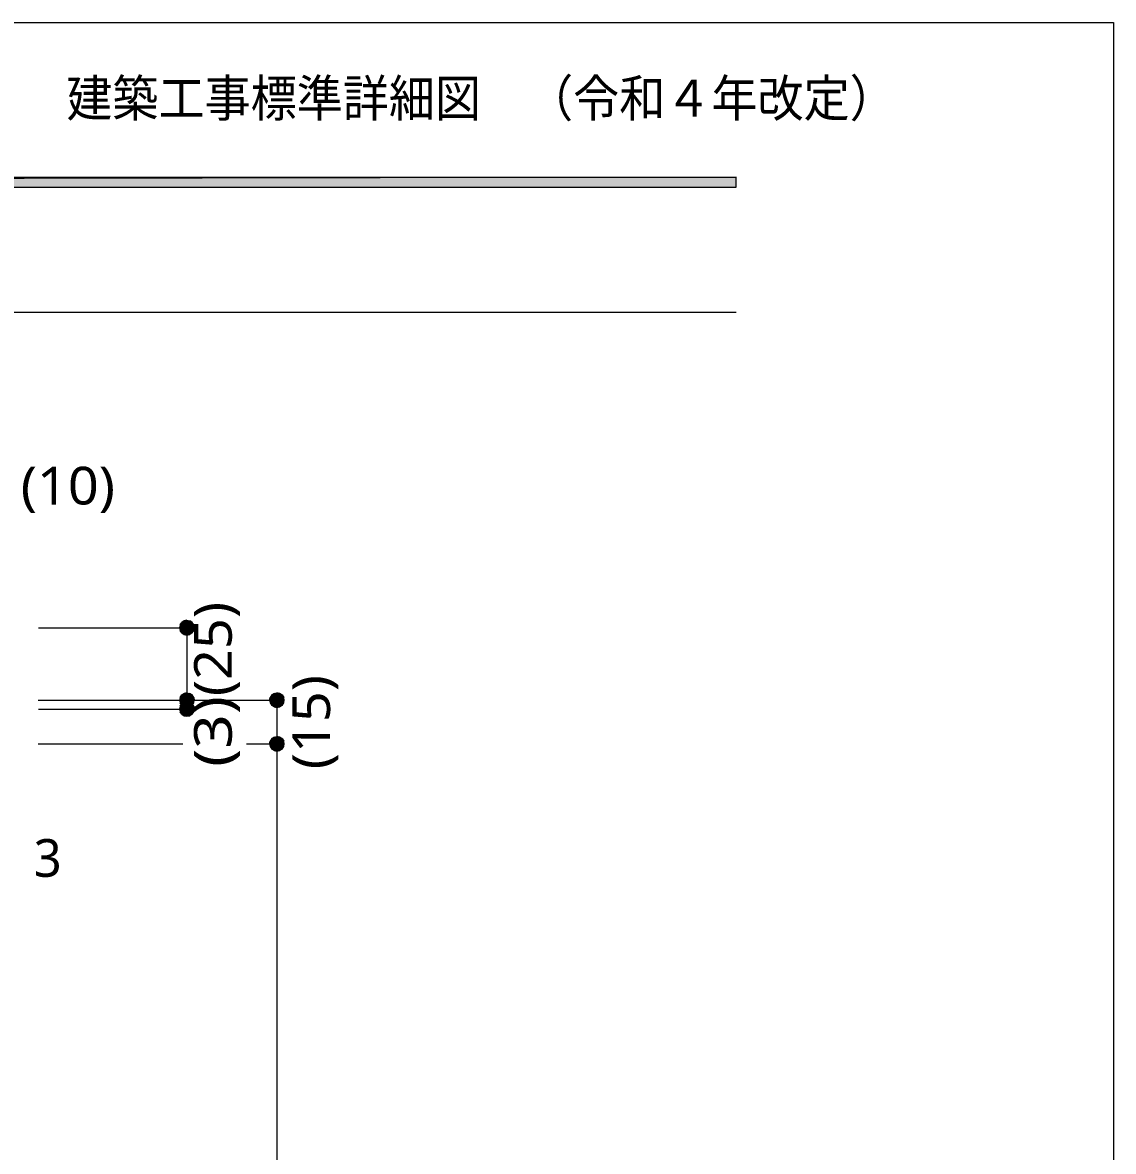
# Model space of a CAD drawing. Header units: millimetres. Extents: x 0 to 420, y 0 to 297.
# Drawn here: x 345 to 420.2, y 219.2 to 297 of the extents above; entities that cross this region are included whole.
import ezdxf
from ezdxf.enums import TextEntityAlignment as Align

# ---------------------------------------------------------------- set-up
doc = ezdxf.new("R2010")
doc.units = ezdxf.units.MM
doc.styles.add('kst32b', font='NotoSansJP-Variable.ttf')

msp = doc.modelspace()

# ---------------------------------------------------------------- hatches: boundary and pattern name
h = msp.add_hatch(color=7)
h.paths.add_polyline_path([(394.166, 285.623), (394.166, 286.321), (26.183, 285.623), (394.166, 285.623)])
h.paths.add_polyline_path([(394.166, 286.321), (26.183, 285.623), (26.183, 286.321), (394.166, 286.321)])
h = msp.add_hatch(color=7)
h.paths.add_polyline_path([(356.129, 255.736), (355.96, 255.63), (356.32, 255.27), (356.129, 255.736)])
h.paths.add_polyline_path([(355.96, 255.63), (356.32, 255.27), (355.854, 255.46), (355.96, 255.63)])
h.paths.add_polyline_path([(356.32, 255.27), (355.854, 255.46), (355.812, 255.27), (356.32, 255.27)])
h = msp.add_hatch(color=7)
h.paths.add_polyline_path([(355.812, 255.27), (355.854, 255.079), (356.32, 255.27), (355.812, 255.27)])
h.paths.add_polyline_path([(355.854, 255.079), (356.32, 255.27), (355.96, 254.91), (355.854, 255.079)])
h.paths.add_polyline_path([(356.32, 255.27), (355.96, 254.91), (356.129, 254.804), (356.32, 255.27)])
h = msp.add_hatch(color=7)
h.paths.add_polyline_path([(356.679, 255.63), (356.51, 255.736), (356.32, 255.27), (356.679, 255.63)])
h.paths.add_polyline_path([(356.51, 255.736), (356.32, 255.27), (356.32, 255.778), (356.51, 255.736)])
h.paths.add_polyline_path([(356.32, 255.27), (356.32, 255.778), (356.129, 255.736), (356.32, 255.27)])
for points in [[(356.129, 254.804), (356.32, 254.762), (356.32, 255.27), (356.129, 254.804)], [(356.129, 249.809), (356.32, 249.767), (356.32, 250.275), (356.129, 249.809)], [(362.987, 250.084), (363.03, 250.275), (362.521, 250.275), (362.987, 250.084)], [(356.129, 249.195), (356.32, 249.174), (356.32, 249.661), (356.129, 249.195)], [(362.987, 247.079), (363.03, 247.269), (362.521, 247.269), (362.987, 247.079)]]:
    msp.add_hatch(color=7).paths.add_polyline_path(points)
h = msp.add_hatch(color=7)
h.paths.add_polyline_path([(356.785, 255.079), (356.828, 255.27), (356.32, 255.27), (356.785, 255.079)])
h.paths.add_polyline_path([(356.828, 255.27), (356.32, 255.27), (356.785, 255.46), (356.828, 255.27)])
h.paths.add_polyline_path([(356.32, 255.27), (356.785, 255.46), (356.679, 255.63), (356.32, 255.27)])
h = msp.add_hatch(color=7)
h.paths.add_polyline_path([(356.32, 254.762), (356.51, 254.804), (356.32, 255.27), (356.32, 254.762)])
h.paths.add_polyline_path([(356.51, 254.804), (356.32, 255.27), (356.679, 254.91), (356.51, 254.804)])
h.paths.add_polyline_path([(356.32, 255.27), (356.679, 254.91), (356.785, 255.079), (356.32, 255.27)])
h = msp.add_hatch(color=7)
h.paths.add_polyline_path([(356.129, 250.74), (355.96, 250.634), (356.32, 250.275), (356.129, 250.74)])
h.paths.add_polyline_path([(355.96, 250.634), (356.32, 250.275), (355.854, 250.465), (355.96, 250.634)])
h.paths.add_polyline_path([(356.32, 250.275), (355.854, 250.465), (355.812, 250.275), (356.32, 250.275)])
h = msp.add_hatch(color=7)
h.paths.add_polyline_path([(356.679, 250.634), (356.51, 250.74), (356.32, 250.275), (356.679, 250.634)])
h.paths.add_polyline_path([(356.51, 250.74), (356.32, 250.275), (356.32, 250.783), (356.51, 250.74)])
h.paths.add_polyline_path([(356.32, 250.275), (356.32, 250.783), (356.129, 250.74), (356.32, 250.275)])
h = msp.add_hatch(color=7)
h.paths.add_polyline_path([(356.785, 250.084), (356.828, 250.275), (356.32, 250.275), (356.785, 250.084)])
h.paths.add_polyline_path([(356.828, 250.275), (356.32, 250.275), (356.785, 250.465), (356.828, 250.275)])
h.paths.add_polyline_path([(356.32, 250.275), (356.785, 250.465), (356.679, 250.634), (356.32, 250.275)])
h = msp.add_hatch(color=7)
h.paths.add_polyline_path([(362.162, 250.634), (362.056, 250.465), (362.521, 250.275), (362.162, 250.634)])
h.paths.add_polyline_path([(362.056, 250.465), (362.521, 250.275), (362.014, 250.275), (362.056, 250.465)])
h.paths.add_polyline_path([(362.521, 250.275), (362.014, 250.275), (362.056, 250.084), (362.521, 250.275)])
h = msp.add_hatch(color=7)
h.paths.add_polyline_path([(362.712, 250.74), (362.521, 250.783), (362.521, 250.275), (362.712, 250.74)])
h.paths.add_polyline_path([(362.521, 250.783), (362.521, 250.275), (362.331, 250.74), (362.521, 250.783)])
h.paths.add_polyline_path([(362.521, 250.275), (362.331, 250.74), (362.162, 250.634), (362.521, 250.275)])
h = msp.add_hatch(color=7)
h.paths.add_polyline_path([(363.03, 250.275), (362.987, 250.465), (362.521, 250.275), (363.03, 250.275)])
h.paths.add_polyline_path([(362.987, 250.465), (362.521, 250.275), (362.881, 250.634), (362.987, 250.465)])
h.paths.add_polyline_path([(362.521, 250.275), (362.881, 250.634), (362.712, 250.74), (362.521, 250.275)])
h = msp.add_hatch(color=7)
h.paths.add_polyline_path([(355.812, 250.275), (355.854, 250.084), (356.32, 250.275), (355.812, 250.275)])
h.paths.add_polyline_path([(355.854, 250.084), (356.32, 250.275), (355.96, 249.915), (355.854, 250.084)])
h.paths.add_polyline_path([(356.32, 250.275), (355.96, 249.915), (356.129, 249.809), (356.32, 250.275)])
h = msp.add_hatch(color=7)
h.paths.add_polyline_path([(356.129, 250.148), (355.96, 250.021), (356.32, 249.661), (356.129, 250.148)])
h.paths.add_polyline_path([(355.96, 250.021), (356.32, 249.661), (355.854, 249.872), (355.96, 250.021)])
h.paths.add_polyline_path([(356.32, 249.661), (355.854, 249.872), (355.812, 249.661), (356.32, 249.661)])
h = msp.add_hatch(color=7)
h.paths.add_polyline_path([(356.679, 250.021), (356.51, 250.148), (356.32, 249.661), (356.679, 250.021)])
h.paths.add_polyline_path([(356.51, 250.148), (356.32, 249.661), (356.32, 250.169), (356.51, 250.148)])
h.paths.add_polyline_path([(356.32, 249.661), (356.32, 250.169), (356.129, 250.148), (356.32, 249.661)])
h = msp.add_hatch(color=7)
h.paths.add_polyline_path([(356.32, 249.767), (356.51, 249.809), (356.32, 250.275), (356.32, 249.767)])
h.paths.add_polyline_path([(356.51, 249.809), (356.32, 250.275), (356.679, 249.915), (356.51, 249.809)])
h.paths.add_polyline_path([(356.32, 250.275), (356.679, 249.915), (356.785, 250.084), (356.32, 250.275)])
h = msp.add_hatch(color=7)
h.paths.add_polyline_path([(356.785, 249.47), (356.828, 249.661), (356.32, 249.661), (356.785, 249.47)])
h.paths.add_polyline_path([(356.828, 249.661), (356.32, 249.661), (356.785, 249.872), (356.828, 249.661)])
h.paths.add_polyline_path([(356.32, 249.661), (356.785, 249.872), (356.679, 250.021), (356.32, 249.661)])
h = msp.add_hatch(color=7)
h.paths.add_polyline_path([(362.056, 250.084), (362.162, 249.915), (362.521, 250.275), (362.056, 250.084)])
h.paths.add_polyline_path([(362.162, 249.915), (362.521, 250.275), (362.331, 249.809), (362.162, 249.915)])
h.paths.add_polyline_path([(362.521, 250.275), (362.331, 249.809), (362.521, 249.767), (362.521, 250.275)])
h = msp.add_hatch(color=7)
h.paths.add_polyline_path([(362.521, 249.767), (362.712, 249.809), (362.521, 250.275), (362.521, 249.767)])
h.paths.add_polyline_path([(362.712, 249.809), (362.521, 250.275), (362.881, 249.915), (362.712, 249.809)])
h.paths.add_polyline_path([(362.521, 250.275), (362.881, 249.915), (362.987, 250.084), (362.521, 250.275)])
h = msp.add_hatch(color=7)
h.paths.add_polyline_path([(355.812, 249.661), (355.854, 249.47), (356.32, 249.661), (355.812, 249.661)])
h.paths.add_polyline_path([(355.854, 249.47), (356.32, 249.661), (355.96, 249.322), (355.854, 249.47)])
h.paths.add_polyline_path([(356.32, 249.661), (355.96, 249.322), (356.129, 249.195), (356.32, 249.661)])
h = msp.add_hatch(color=7)
h.paths.add_polyline_path([(356.32, 249.174), (356.51, 249.195), (356.32, 249.661), (356.32, 249.174)])
h.paths.add_polyline_path([(356.51, 249.195), (356.32, 249.661), (356.679, 249.322), (356.51, 249.195)])
h.paths.add_polyline_path([(356.32, 249.661), (356.679, 249.322), (356.785, 249.47), (356.32, 249.661)])
h = msp.add_hatch(color=7)
h.paths.add_polyline_path([(362.162, 247.629), (362.056, 247.459), (362.521, 247.269), (362.162, 247.629)])
h.paths.add_polyline_path([(362.056, 247.459), (362.521, 247.269), (362.014, 247.269), (362.056, 247.459)])
h.paths.add_polyline_path([(362.521, 247.269), (362.014, 247.269), (362.056, 247.079), (362.521, 247.269)])
h = msp.add_hatch(color=7)
h.paths.add_polyline_path([(362.712, 247.735), (362.521, 247.777), (362.521, 247.269), (362.712, 247.735)])
h.paths.add_polyline_path([(362.521, 247.777), (362.521, 247.269), (362.331, 247.735), (362.521, 247.777)])
h.paths.add_polyline_path([(362.521, 247.269), (362.331, 247.735), (362.162, 247.629), (362.521, 247.269)])
h = msp.add_hatch(color=7)
h.paths.add_polyline_path([(363.03, 247.269), (362.987, 247.459), (362.521, 247.269), (363.03, 247.269)])
h.paths.add_polyline_path([(362.987, 247.459), (362.521, 247.269), (362.881, 247.629), (362.987, 247.459)])
h.paths.add_polyline_path([(362.521, 247.269), (362.881, 247.629), (362.712, 247.735), (362.521, 247.269)])
h = msp.add_hatch(color=7)
h.paths.add_polyline_path([(362.056, 247.079), (362.162, 246.909), (362.521, 247.269), (362.056, 247.079)])
h.paths.add_polyline_path([(362.162, 246.909), (362.521, 247.269), (362.331, 246.803), (362.162, 246.909)])
h.paths.add_polyline_path([(362.521, 247.269), (362.331, 246.803), (362.521, 246.761), (362.521, 247.269)])
h = msp.add_hatch(color=7)
h.paths.add_polyline_path([(362.521, 246.761), (362.712, 246.803), (362.521, 247.269), (362.521, 246.761)])
h.paths.add_polyline_path([(362.712, 246.803), (362.521, 247.269), (362.881, 246.909), (362.712, 246.803)])
h.paths.add_polyline_path([(362.521, 247.269), (362.881, 246.909), (362.987, 247.079), (362.521, 247.269)])

# ---------------------------------------------------------------- linework, layer by layer
at = {"lineweight": 13}
msp.add_lwpolyline([(0.191, 0), (0.191, 296.968), (420.158, 296.968), (420.158, 0)], close=True, dxfattribs=at)
at = {"lineweight": 0}
for points in [[(394.166, 285.623), (394.166, 286.321), (26.183, 285.623)], [(394.166, 286.321), (26.183, 285.623), (26.183, 286.321)], [(356.32, 255.27), (355.854, 255.46), (355.812, 255.27)], [(355.812, 255.27), (355.854, 255.079), (356.32, 255.27)], [(355.96, 255.63), (356.32, 255.27), (355.854, 255.46)], [(355.854, 255.079), (356.32, 255.27), (355.96, 254.91)], [(356.129, 255.736), (355.96, 255.63), (356.32, 255.27)], [(356.32, 255.27), (355.96, 254.91), (356.129, 254.804)], [(356.32, 255.27), (356.32, 255.778), (356.129, 255.736)], [(356.129, 254.804), (356.32, 254.762), (356.32, 255.27)], [(356.51, 255.736), (356.32, 255.27), (356.32, 255.778)], [(356.679, 255.63), (356.51, 255.736), (356.32, 255.27)], [(356.32, 255.27), (356.785, 255.46), (356.679, 255.63)], [(356.828, 255.27), (356.32, 255.27), (356.785, 255.46)], [(356.32, 254.762), (356.51, 254.804), (356.32, 255.27)], [(356.51, 254.804), (356.32, 255.27), (356.679, 254.91)], [(356.32, 255.27), (356.679, 254.91), (356.785, 255.079)], [(356.785, 255.079), (356.828, 255.27), (356.32, 255.27)], [(355.96, 250.634), (356.32, 250.275), (355.854, 250.465)], [(356.129, 250.74), (355.96, 250.634), (356.32, 250.275)], [(356.32, 250.275), (356.32, 250.783), (356.129, 250.74)], [(356.51, 250.74), (356.32, 250.275), (356.32, 250.783)], [(356.679, 250.634), (356.51, 250.74), (356.32, 250.275)], [(356.32, 250.275), (356.785, 250.465), (356.679, 250.634)], [(362.162, 250.634), (362.056, 250.465), (362.521, 250.275)], [(362.521, 250.275), (362.331, 250.74), (362.162, 250.634)], [(362.521, 250.783), (362.521, 250.275), (362.331, 250.74)], [(362.712, 250.74), (362.521, 250.783), (362.521, 250.275)], [(362.521, 250.275), (362.881, 250.634), (362.712, 250.74)], [(362.987, 250.465), (362.521, 250.275), (362.881, 250.634)], [(356.32, 250.275), (355.854, 250.465), (355.812, 250.275)], [(355.812, 250.275), (355.854, 250.084), (356.32, 250.275)], [(356.32, 249.661), (355.854, 249.872), (355.812, 249.661)], [(355.854, 250.084), (356.32, 250.275), (355.96, 249.915)], [(355.96, 250.021), (356.32, 249.661), (355.854, 249.872)], [(356.32, 250.275), (355.96, 249.915), (356.129, 249.809)], [(356.129, 250.148), (355.96, 250.021), (356.32, 249.661)], [(356.129, 249.809), (356.32, 249.767), (356.32, 250.275)], [(356.32, 249.661), (356.32, 250.169), (356.129, 250.148)], [(356.828, 250.275), (356.32, 250.275), (356.785, 250.465)], [(356.32, 249.767), (356.51, 249.809), (356.32, 250.275)], [(356.51, 249.809), (356.32, 250.275), (356.679, 249.915)], [(356.32, 250.275), (356.679, 249.915), (356.785, 250.084)], [(356.785, 250.084), (356.828, 250.275), (356.32, 250.275)], [(356.51, 250.148), (356.32, 249.661), (356.32, 250.169)], [(356.679, 250.021), (356.51, 250.148), (356.32, 249.661)], [(356.32, 249.661), (356.785, 249.872), (356.679, 250.021)], [(356.828, 249.661), (356.32, 249.661), (356.785, 249.872)], [(362.056, 250.465), (362.521, 250.275), (362.014, 250.275)], [(362.521, 250.275), (362.014, 250.275), (362.056, 250.084)], [(362.056, 250.084), (362.162, 249.915), (362.521, 250.275)], [(362.162, 249.915), (362.521, 250.275), (362.331, 249.809)], [(362.521, 250.275), (362.331, 249.809), (362.521, 249.767)], [(363.03, 250.275), (362.987, 250.465), (362.521, 250.275)], [(362.521, 249.767), (362.712, 249.809), (362.521, 250.275)], [(362.712, 249.809), (362.521, 250.275), (362.881, 249.915)], [(362.521, 250.275), (362.881, 249.915), (362.987, 250.084)], [(362.987, 250.084), (363.03, 250.275), (362.521, 250.275)], [(355.812, 249.661), (355.854, 249.47), (356.32, 249.661)], [(355.854, 249.47), (356.32, 249.661), (355.96, 249.322)], [(356.32, 249.661), (355.96, 249.322), (356.129, 249.195)], [(356.129, 249.195), (356.32, 249.174), (356.32, 249.661)], [(356.32, 249.174), (356.51, 249.195), (356.32, 249.661)], [(356.51, 249.195), (356.32, 249.661), (356.679, 249.322)], [(356.32, 249.661), (356.679, 249.322), (356.785, 249.47)], [(356.785, 249.47), (356.828, 249.661), (356.32, 249.661)], [(362.056, 247.459), (362.521, 247.269), (362.014, 247.269)], [(362.162, 247.629), (362.056, 247.459), (362.521, 247.269)], [(362.521, 247.269), (362.331, 247.735), (362.162, 247.629)], [(362.521, 247.777), (362.521, 247.269), (362.331, 247.735)], [(362.712, 247.735), (362.521, 247.777), (362.521, 247.269)], [(362.521, 247.269), (362.881, 247.629), (362.712, 247.735)], [(362.987, 247.459), (362.521, 247.269), (362.881, 247.629)], [(363.03, 247.269), (362.987, 247.459), (362.521, 247.269)], [(362.521, 247.269), (362.014, 247.269), (362.056, 247.079)], [(362.056, 247.079), (362.162, 246.909), (362.521, 247.269)], [(362.162, 246.909), (362.521, 247.269), (362.331, 246.803)], [(362.521, 247.269), (362.331, 246.803), (362.521, 246.761)], [(362.521, 246.761), (362.712, 246.803), (362.521, 247.269)], [(362.712, 246.803), (362.521, 247.269), (362.881, 246.909)], [(362.521, 247.269), (362.881, 246.909), (362.987, 247.079)], [(362.987, 247.079), (363.03, 247.269), (362.521, 247.269)]]:
    msp.add_lwpolyline(points, close=True, dxfattribs=at)
at = {"lineweight": 13}
for points in [[(394.166, 276.987), (26.183, 276.987)], [(346.096, 255.27), (356.32, 255.27)], [(356.32, 255.27), (356.32, 250.275), (356.32, 249.661)], [(346.075, 250.275), (362.521, 250.275)], [(362.521, 250.275), (362.521, 247.269)], [(346.096, 249.661), (356.32, 249.661)], [(346.075, 247.269), (356.045, 247.269)], [(360.426, 247.269), (362.521, 247.269)], [(362.521, 247.269), (362.521, 182.054)], [(362.521, 242.506), (362.521, 241.702)]]:
    msp.add_lwpolyline(points, dxfattribs=at)

# ---------------------------------------------------------------- texts
at = {"style": 'kst32b'}
for s, height, p, p2 in [('建築工事標準詳細図\u3000（令和４年改定）', 2.54, (348.008, 290.486), (405.158, 290.486)), ('(10)', 2.5989, (344.869, 263.758), (351.366, 263.758)), ('(25)', 2.5989, (359.41, 250.55), (359.41, 257.047)), ('(15)', 2.5989, (366.183, 245.512), (366.183, 252.009)), ('(3)', 2.5989, (359.41, 245.681), (359.41, 250.554))]:
    msp.add_text(s, height=height, dxfattribs=at).set_placement(p, p2, align=Align.FIT)
msp.add_text('3', height=2.599, dxfattribs=at).set_placement((345.757, 238.104))

doc.saveas('drawing.dxf')
